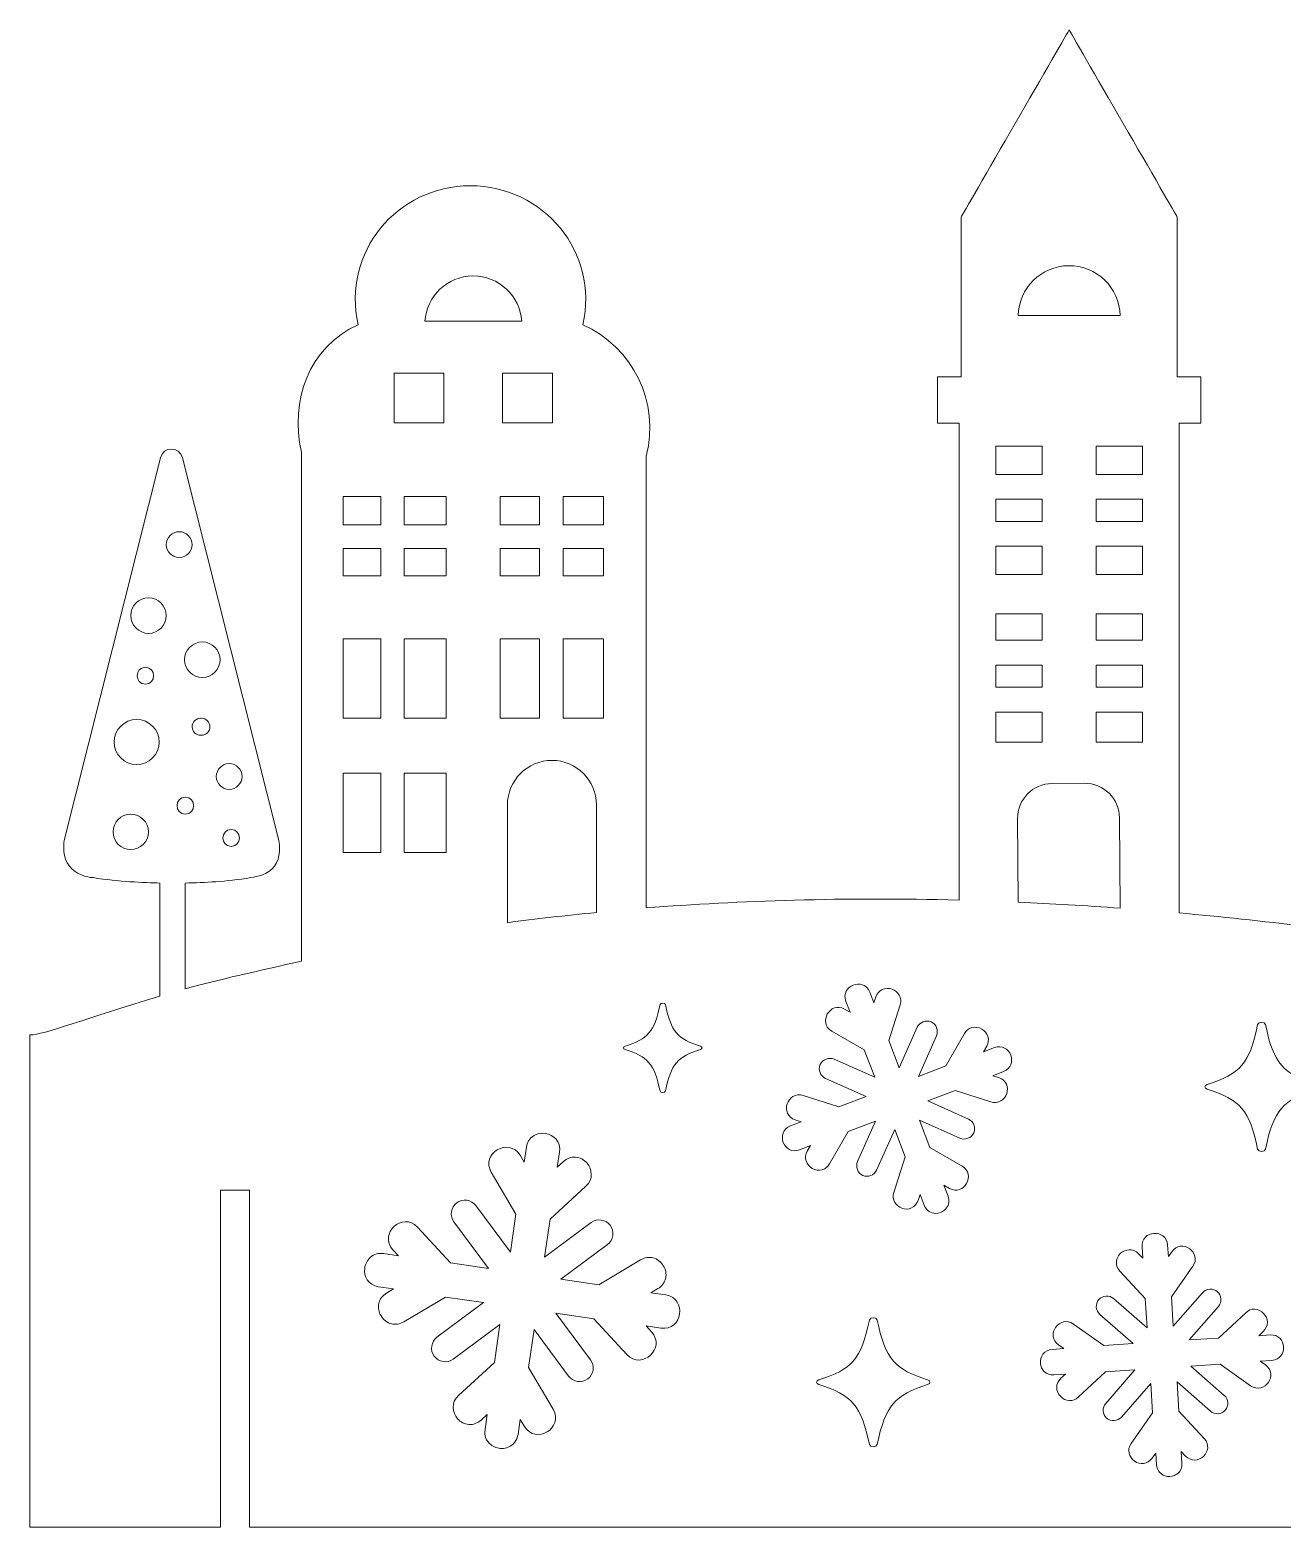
# Model space of a CAD drawing. Header units: inches. Extents: x 0 to 617, y -363 to -191.
# Drawn here: x 0 to 130.1, y -362.7 to -207.1 of the extents above; entities that cross this region are included whole.
import ezdxf

# ---------------------------------------------------------------- set-up
doc = ezdxf.new("R2010")
doc.units = ezdxf.units.IN
doc.header["$MEASUREMENT"] = 0
doc.layers.add('_U+0421_U+043B_U+043E_U+0439 1', color=7, linetype='Continuous')

# ---------------------------------------------------------------- blocks, each defined once
blk = doc.blocks.new('block 7')
at = {"layer": '_U+0421_U+043B_U+043E_U+0439 1', "color": 1, "lineweight": 5, "true_color": 0xff0000}
for points in [[(37.82, -242.73), (43, -242.73), (43, -247.9), (37.82, -247.9), (37.82, -242.73)], [(54.28, -242.73), (54.28, -247.9), (49.1, -247.9), (49.1, -242.73), (54.28, -242.73)], [(100.34, -250.35), (105.15, -250.35), (105.15, -253.28), (100.34, -253.28), (100.34, -250.35)], [(110.75, -253.28), (110.75, -250.35), (115.56, -250.35), (115.56, -253.28), (110.75, -253.28)], [(32.52, -255.58), (36.45, -255.58), (36.45, -258.52), (32.52, -258.52), (32.52, -255.58)], [(38.89, -258.52), (38.89, -255.58), (43.24, -255.58), (43.24, -258.52), (38.89, -258.52)], [(48.86, -258.52), (48.86, -255.58), (52.93, -255.58), (52.93, -258.52), (48.86, -258.52)], [(55.38, -255.58), (59.59, -255.58), (59.59, -258.52), (55.38, -258.52), (55.38, -255.58)], [(100.34, -255.85), (105.15, -255.85), (105.15, -258.16), (100.34, -258.16), (100.34, -255.85)], [(110.75, -258.16), (110.75, -255.85), (115.56, -255.85), (115.56, -258.16), (110.75, -258.16)], [(32.52, -260.97), (36.45, -260.97), (36.45, -263.81), (32.52, -263.81), (32.52, -260.97)], [(38.89, -263.81), (38.89, -260.97), (43.24, -260.97), (43.24, -263.81), (38.89, -263.81)], [(52.93, -260.97), (52.93, -263.81), (48.86, -263.81), (48.86, -260.97), (52.93, -260.97)], [(55.38, -260.97), (59.59, -260.97), (59.59, -263.81), (55.38, -263.81), (55.38, -260.97)], [(100.34, -260.73), (105.15, -260.73), (105.15, -263.67), (100.34, -263.67), (100.34, -260.73)], [(110.75, -263.67), (110.75, -260.73), (115.56, -260.73), (115.56, -263.67), (110.75, -263.67)], [(100.34, -267.75), (105.15, -267.75), (105.15, -270.51), (100.34, -270.51), (100.34, -267.75)], [(110.75, -270.51), (110.75, -267.75), (115.56, -267.75), (115.56, -270.51), (110.75, -270.51)], [(32.52, -270.37), (36.45, -270.37), (36.45, -278.6), (32.52, -278.6), (32.52, -270.37)], [(38.89, -278.6), (38.89, -270.37), (43.24, -270.37), (43.24, -278.6), (38.89, -278.6)], [(52.93, -270.37), (52.93, -278.6), (48.86, -278.6), (48.86, -270.37), (52.93, -270.37)], [(55.38, -270.37), (59.59, -270.37), (59.59, -278.6), (55.38, -278.6), (55.38, -270.37)], [(100.34, -273.08), (105.15, -273.08), (105.15, -275.39), (100.34, -275.39), (100.34, -273.08)], [(110.75, -275.39), (110.75, -273.08), (115.56, -273.08), (115.56, -275.39), (110.75, -275.39)], [(100.34, -277.96), (105.15, -277.96), (105.15, -281.08), (100.34, -281.08), (100.34, -277.96)], [(115.56, -277.96), (115.56, -281.08), (110.75, -281.08), (110.75, -277.96), (115.56, -277.96)], [(32.52, -284.33), (36.45, -284.33), (36.45, -292.56), (32.52, -292.56), (32.52, -284.33)], [(43.24, -284.33), (43.24, -292.56), (38.89, -292.56), (38.89, -284.33), (43.24, -284.33)]]:
    blk.add_lwpolyline(points, dxfattribs=at)
for points, knots in [([(300.12, -310.17), (300.12, -310.17), (300.12, -308.92), (300.12, -308.92), (300.12, -308.92), (298.2, -308.92), (298.2, -308.92), (298.2, -308.92), (298.2, -270.53), (298.2, -270.53), (298.2, -270.53), (302.85, -270.53), (302.85, -270.53), (302.85, -270.53), (296.07, -261.61), (296.07, -261.61), (296.07, -261.61), (296.37, -242.52), (296.37, -242.52), (296.37, -242.52), (298.05, -242.52), (298.05, -242.52), (298.05, -242.52), (298.05, -239.54), (298.05, -239.54), (298.05, -239.54), (287, -239.54), (287, -239.54), (287, -239.54), (287, -242.52), (287, -242.52), (287, -242.52), (288.81, -242.52), (288.81, -242.52), (288.81, -242.52), (288.81, -252.05), (288.81, -252.05), (288.81, -252.05), (281.52, -242.44), (281.52, -242.44), (281.52, -242.44), (260.18, -270.53), (260.18, -270.53), (260.18, -270.53), (264.83, -270.53), (264.83, -270.53), (264.83, -270.53), (264.83, -308.92), (264.83, -308.92), (264.83, -308.92), (262.91, -308.92), (262.91, -308.92), (262.91, -308.92), (262.91, -312.3), (262.91, -312.3), (258.81, -312.4), (254.8, -312.45), (250.88, -312.46), (250.88, -312.46), (250.88, -302.51), (250.88, -302.51), (252.95, -302.46), (255.07, -302.4), (257.7, -301.95), (258.37, -301.84), (259.43, -301.67), (260.16, -300.78), (260.83, -299.83), (260.72, -298.6), (260.6, -298.1), (260.6, -298.1), (250.6, -258.35), (250.6, -258.35), (250.32, -257.12), (248.58, -257.12), (248.31, -258.35), (248.31, -258.35), (238.3, -298.1), (238.3, -298.1), (238.03, -300.53), (239.26, -301.78), (241.32, -301.95), (244, -302.4), (246.63, -302.46), (248.25, -302.51), (248.25, -302.51), (248.25, -312.46), (248.25, -312.46), (214.48, -312.36), (187.16, -309.06), (165.4, -305.47), (169.46, -302.4), (168.5, -294.98), (163.77, -291.23), (164.58, -290.12), (165.12, -288.82), (165.31, -287.4), (165.37, -286.9), (165.91, -286.62), (166.34, -286.87), (166.34, -286.87), (168.28, -288), (168.28, -288), (167.69, -289.32), (168.12, -290.91), (169.38, -291.71), (170.72, -292.58), (172.51, -292.21), (173.42, -290.9), (173.97, -290.1), (173.79, -288.98), (173.04, -288.35), (172.61, -287.99), (172.17, -287.69), (171.73, -287.44), (171.73, -287.41), (166.04, -284.09), (166.04, -284.09), (165.36, -283.69), (164.78, -283.13), (164.42, -282.43), (163.69, -281.04), (162.59, -279.88), (161.25, -279.08), (162.25, -277.98), (162.82, -276.52), (162.74, -274.9), (165.9, -274.05), (166.08, -271.61), (163.18, -269.56), (163.19, -269.53), (164.27, -265.03), (164.24, -265.02), (164.43, -264.03), (162.62, -262.76), (160.16, -262.17), (158.21, -261.71), (156.42, -261.81), (155.63, -262.36), (155.12, -262.71), (155.29, -262.67), (154.17, -267.32), (150.52, -267.76), (149.36, -270.06), (151.96, -272.36), (150.74, -274.5), (151, -277.2), (152.71, -279.08), (149.62, -280.91), (149.97, -282.81), (148.07, -283.92), (148.07, -283.92), (143.71, -286.47), (143.71, -286.47), (142.95, -286.7), (142.12, -287.25), (141.33, -287.8), (140.53, -288.37), (140.23, -289.47), (140.73, -290.32), (141.6, -291.76), (143.48, -292.19), (144.89, -291.29), (146.1, -290.51), (146.55, -289), (146.05, -287.71), (146.05, -287.71), (147.77, -286.7), (147.77, -286.7), (148.15, -286.48), (148.63, -286.72), (148.67, -287.15), (148.79, -288.17), (148.95, -289.53), (150.17, -291.23), (150.18, -291.23), (150.18, -291.23), (150.18, -291.24), (146.41, -294.23), (145.42, -298.97), (146.34, -302.21), (136.89, -300.71), (127.91, -299.61), (119.39, -298.84), (119.39, -298.84), (119.39, -247.94), (119.39, -247.94), (119.39, -247.94), (121.64, -247.94), (121.64, -247.94), (121.64, -247.94), (121.64, -243.13), (121.64, -243.13), (121.64, -243.13), (119.17, -243.13), (119.17, -243.13), (119.17, -243.13), (119.17, -226.5), (119.17, -226.5), (119.05, -226.3), (108.06, -207.27), (107.95, -207.08), (107.83, -207.29), (96.85, -226.31), (96.73, -226.52), (96.73, -226.52), (96.73, -243.13), (96.73, -243.13), (96.73, -243.13), (94.26, -243.13), (94.26, -243.13), (94.26, -243.13), (94.26, -247.94), (94.26, -247.94), (94.26, -247.94), (96.51, -247.94), (96.51, -247.94), (96.51, -247.94), (96.51, -297.5), (96.51, -297.5), (84.56, -297.2), (73.73, -297.55), (64.02, -298.32), (64.02, -298.32), (64.02, -251.36), (64.02, -251.36), (65.48, -245.74), (62.61, -240.07), (57.42, -237.71), (59.17, -230.21), (53.36, -223.27), (45.76, -223.27), (38.15, -223.27), (32.35, -230.22), (34.11, -237.71), (28.91, -240.07), (27, -245.64), (28.2, -250.94), (28.2, -250.94), (28.2, -303.84), (28.2, -303.84), (23.94, -304.82), (19.39, -305.81), (16.12, -306.74), (16.12, -306.74), (16.12, -295.73), (16.12, -295.73), (18.19, -295.67), (20.31, -295.61), (22.94, -295.17), (23.61, -295.05), (24.67, -294.89), (25.4, -293.99), (26.07, -293.04), (25.96, -291.81), (25.84, -291.31), (25.84, -291.31), (15.84, -251.56), (15.84, -251.56), (15.56, -250.33), (13.83, -250.33), (13.55, -251.56), (13.55, -251.56), (3.54, -291.31), (3.54, -291.31), (3.49, -291.81), (3.37, -293.04), (4.1, -293.99), (4.83, -294.89), (5.89, -295.11), (6.56, -295.17), (9.24, -295.61), (11.87, -295.67), (13.49, -295.73), (13.49, -295.73), (13.49, -307.5), (13.49, -307.5), (5.86, -309.77), (1.38, -311.52), (0, -311.52), (0, -314.33), (0, -362.66), (0, -362.66), (0, -362.66), (19.81, -362.66), (19.81, -362.66), (19.81, -362.66), (19.81, -327.66), (19.81, -327.66), (19.81, -327.66), (22.81, -327.66), (22.81, -327.66), (22.81, -327.66), (22.81, -362.66), (22.81, -362.66), (22.81, -362.66), (281.99, -362.66), (281.99, -362.66), (281.99, -362.66), (281.99, -327.66), (281.99, -327.66), (281.99, -327.66), (284.99, -327.66), (284.99, -327.66), (284.99, -327.66), (284.99, -362.66), (284.99, -362.66), (284.99, -362.66), (304.8, -362.66), (304.8, -362.66), (304.8, -362.66), (304.8, -309.74), (304.8, -309.74), (303.23, -309.89), (301.67, -310.03), (300.12, -310.17)], [0, 0, 0, 0, 1, 1, 1, 2, 2, 2, 3, 3, 3, 4, 4, 4, 5, 5, 5, 6, 6, 6, 7, 7, 7, 8, 8, 8, 9, 9, 9, 10, 10, 10, 11, 11, 11, 12, 12, 12, 13, 13, 13, 14, 14, 14, 15, 15, 15, 16, 16, 16, 17, 17, 17, 18, 18, 18, 19, 19, 19, 20, 20, 20, 21, 21, 21, 22, 22, 22, 23, 23, 23, 24, 24, 24, 25, 25, 25, 26, 26, 26, 27, 27, 27, 28, 28, 28, 29, 29, 29, 30, 30, 30, 31, 31, 31, 32, 32, 32, 33, 33, 33, 34, 34, 34, 35, 35, 35, 36, 36, 36, 37, 37, 37, 38, 38, 38, 39, 39, 39, 40, 40, 40, 41, 41, 41, 42, 42, 42, 43, 43, 43, 44, 44, 44, 45, 45, 45, 46, 46, 46, 47, 47, 47, 48, 48, 48, 49, 49, 49, 50, 50, 50, 51, 51, 51, 52, 52, 52, 53, 53, 53, 54, 54, 54, 55, 55, 55, 56, 56, 56, 57, 57, 57, 58, 58, 58, 59, 59, 59, 60, 60, 60, 61, 61, 61, 62, 62, 62, 63, 63, 63, 64, 64, 64, 65, 65, 65, 66, 66, 66, 67, 67, 67, 68, 68, 68, 69, 69, 69, 70, 70, 70, 71, 71, 71, 72, 72, 72, 73, 73, 73, 74, 74, 74, 75, 75, 75, 76, 76, 76, 77, 77, 77, 78, 78, 78, 79, 79, 79, 80, 80, 80, 81, 81, 81, 82, 82, 82, 83, 83, 83, 84, 84, 84, 85, 85, 85, 86, 86, 86, 87, 87, 87, 88, 88, 88, 89, 89, 89, 90, 90, 90, 91, 91, 91, 92, 92, 92, 93, 93, 93, 94, 94, 94, 95, 95, 95, 96, 96, 96, 97, 97, 97, 98, 98, 98, 99, 99, 99, 100, 100, 100, 101, 101, 101, 102, 102, 102, 103, 103, 103, 104, 104, 104, 105, 105, 105, 105]), ([(107.9, -231.58), (110.81, -231.55), (113.19, -233.87), (113.24, -236.77), (113.24, -236.77), (102.66, -236.77), (102.66, -236.77), (102.71, -233.91), (105.03, -231.6), (107.9, -231.58)], [0, 0, 0, 0, 1, 1, 1, 2, 2, 2, 3, 3, 3, 3]), ([(46.01, -232.65), (48.7, -232.63), (50.91, -234.71), (51.08, -237.36), (51.08, -237.36), (41.03, -237.36), (41.03, -237.36), (41.19, -234.75), (43.35, -232.67), (46.01, -232.65)], [0, 0, 0, 0, 1, 1, 1, 2, 2, 2, 3, 3, 3, 3]), ([(14.16, -260.57), (14.16, -259.84), (14.78, -259.22), (15.5, -259.22), (16.23, -259.22), (16.85, -259.84), (16.85, -260.57), (16.85, -261.29), (16.23, -261.91), (15.5, -261.91), (14.78, -261.91), (14.16, -261.29), (14.16, -260.57)], [0, 0, 0, 0, 1, 1, 1, 2, 2, 2, 3, 3, 3, 4, 4, 4, 4]), ([(12.32, -269.79), (11.31, -269.79), (10.47, -268.95), (10.47, -267.94), (10.47, -266.88), (11.31, -266.1), (12.32, -266.1), (13.32, -266.1), (14.16, -266.94), (14.16, -267.94), (14.16, -268.95), (13.32, -269.79), (12.32, -269.79)], [0, 0, 0, 0, 1, 1, 1, 2, 2, 2, 3, 3, 3, 4, 4, 4, 4]), ([(19.75, -272.53), (19.75, -273.53), (18.91, -274.37), (17.91, -274.37), (16.9, -274.37), (16.06, -273.53), (16.06, -272.53), (16.06, -271.52), (16.9, -270.68), (17.91, -270.68), (18.91, -270.68), (19.75, -271.52), (19.75, -272.53)], [0, 0, 0, 0, 1, 1, 1, 2, 2, 2, 3, 3, 3, 4, 4, 4, 4]), ([(11.99, -273.31), (13.13, -273.31), (13.13, -275.08), (11.99, -275.08), (10.86, -275.08), (10.86, -273.31), (11.99, -273.31)], [0, 0, 0, 0, 1, 1, 1, 2, 2, 2, 2]), ([(11.09, -283.43), (9.8, -283.43), (8.74, -282.36), (8.74, -281.08), (8.74, -279.8), (9.8, -278.73), (11.09, -278.73), (12.37, -278.73), (13.43, -279.8), (13.43, -281.08), (13.43, -282.36), (12.37, -283.43), (11.09, -283.43)], [0, 0, 0, 0, 1, 1, 1, 2, 2, 2, 3, 3, 3, 4, 4, 4, 4]), ([(17.82, -280.37), (17.82, -280.37), (17.73, -280.37), (17.73, -280.37), (17.23, -280.37), (16.87, -279.96), (16.85, -279.49), (16.82, -279.01), (17.26, -278.61), (17.73, -278.61), (17.73, -278.61), (17.82, -278.61), (17.82, -278.61), (18.31, -278.61), (18.68, -279.01), (18.7, -279.49), (18.72, -279.96), (18.28, -280.37), (17.82, -280.37)], [0, 0, 0, 0, 1, 1, 1, 2, 2, 2, 3, 3, 3, 4, 4, 4, 5, 5, 5, 6, 6, 6, 6]), ([(49.6, -287.61), (49.6, -285.06), (51.67, -282.99), (54.23, -282.99), (56.78, -282.99), (58.85, -285.06), (58.85, -287.61), (58.85, -287.61), (58.85, -298.79), (58.85, -298.79), (55.64, -299.1), (52.55, -299.46), (49.6, -299.85), (49.6, -299.85), (49.6, -287.61), (49.6, -287.61)], [0, 0, 0, 0, 1, 1, 1, 2, 2, 2, 3, 3, 3, 4, 4, 4, 5, 5, 5, 5]), ([(20.7, -283.32), (21.43, -283.32), (22.04, -283.93), (22.04, -284.66), (22.04, -285.38), (21.43, -286), (20.7, -286), (19.97, -286), (19.36, -285.38), (19.36, -284.66), (19.36, -283.93), (19.97, -283.32), (20.7, -283.32)], [0, 0, 0, 0, 1, 1, 1, 2, 2, 2, 3, 3, 3, 4, 4, 4, 4]), ([(102.59, -289.03), (102.58, -287.04), (104.18, -285.41), (106.17, -285.39), (106.17, -285.39), (109.54, -285.37), (109.54, -285.37), (111.53, -285.35), (113.16, -286.95), (113.18, -288.94), (113.18, -288.94), (113.26, -298.34), (113.26, -298.34), (109.64, -298.08), (106.11, -297.87), (102.67, -297.72), (102.67, -297.72), (102.59, -289.03), (102.59, -289.03)], [0, 0, 0, 0, 1, 1, 1, 2, 2, 2, 3, 3, 3, 4, 4, 4, 5, 5, 5, 6, 6, 6, 6]), ([(16.14, -286.81), (17.28, -286.81), (17.28, -288.57), (16.14, -288.57), (15, -288.57), (15, -286.81), (16.14, -286.81)], [0, 0, 0, 0, 1, 1, 1, 2, 2, 2, 2]), ([(10.47, -292.26), (9.47, -292.26), (8.63, -291.42), (8.63, -290.41), (8.63, -289.41), (9.47, -288.57), (10.47, -288.57), (11.48, -288.57), (12.32, -289.41), (12.32, -290.41), (12.32, -291.42), (11.48, -292.26), (10.47, -292.26)], [0, 0, 0, 0, 1, 1, 1, 2, 2, 2, 3, 3, 3, 4, 4, 4, 4]), ([(20.9, -291.92), (19.77, -291.92), (19.77, -290.16), (20.9, -290.16), (22.04, -290.16), (22.04, -291.92), (20.9, -291.92)], [0, 0, 0, 0, 1, 1, 1, 2, 2, 2, 2]), ([(101.13, -315.32), (101.13, -315.32), (100.01, -315.75), (100.01, -315.75), (100.01, -315.75), (100.63, -315.95), (100.63, -315.95), (101.44, -316.21), (101.67, -316.97), (101.47, -317.6), (101.27, -318.23), (100.63, -318.74), (99.8, -318.48), (99.8, -318.48), (96.12, -317.28), (96.12, -317.28), (96.12, -317.28), (93.27, -318.38), (93.27, -318.38), (93.27, -318.38), (97.49, -320.26), (97.49, -320.26), (98.03, -320.5), (98.28, -321.15), (98.04, -321.69), (97.8, -322.23), (97.14, -322.48), (96.61, -322.24), (96.61, -322.24), (92.39, -320.36), (92.39, -320.36), (92.39, -320.36), (93.48, -323.21), (93.48, -323.21), (93.48, -323.21), (96.83, -325.15), (96.83, -325.15), (97.57, -325.58), (97.62, -326.38), (97.3, -326.94), (96.98, -327.52), (96.26, -327.88), (95.51, -327.46), (95.51, -327.46), (94.94, -327.14), (94.94, -327.14), (94.94, -327.14), (95.37, -328.26), (95.37, -328.26), (95.55, -328.71), (95.48, -329.18), (95.19, -329.53), (95.08, -329.67), (94.95, -329.78), (94.79, -329.87), (94.52, -330.02), (94.19, -330.09), (93.88, -330.04), (93.43, -329.97), (93.07, -329.66), (92.89, -329.21), (92.89, -329.21), (92.46, -328.09), (92.46, -328.09), (92.46, -328.09), (92.26, -328.71), (92.26, -328.71), (92.13, -329.07), (91.9, -329.34), (91.58, -329.49), (91.27, -329.64), (90.9, -329.65), (90.58, -329.53), (89.98, -329.3), (89.46, -328.68), (89.73, -327.88), (89.73, -327.88), (90.92, -324.2), (90.92, -324.2), (90.92, -324.2), (89.83, -321.35), (89.83, -321.35), (89.83, -321.35), (87.95, -325.57), (87.95, -325.57), (87.71, -326.1), (87.05, -326.35), (86.52, -326.12), (85.98, -325.87), (85.73, -325.22), (85.97, -324.68), (85.97, -324.68), (87.85, -320.46), (87.85, -320.46), (87.85, -320.46), (84.99, -321.56), (84.99, -321.56), (84.99, -321.56), (83.06, -324.9), (83.06, -324.9), (82.88, -325.23), (82.61, -325.44), (82.29, -325.53), (81.95, -325.62), (81.57, -325.56), (81.27, -325.38), (80.96, -325.22), (80.72, -324.94), (80.62, -324.61), (80.52, -324.28), (80.56, -323.92), (80.75, -323.59), (80.75, -323.59), (81.07, -323.02), (81.07, -323.02), (81.07, -323.02), (79.95, -323.45), (79.95, -323.45), (79.15, -323.76), (78.49, -323.31), (78.26, -322.7), (78.26, -322.7), (78.26, -322.7), (78.26, -322.7), (78.14, -322.39), (78.13, -322.04), (78.24, -321.74), (78.36, -321.38), (78.63, -321.11), (79, -320.97), (79, -320.97), (80.12, -320.54), (80.12, -320.54), (80.12, -320.54), (79.5, -320.34), (79.5, -320.34), (78.69, -320.08), (78.46, -319.31), (78.66, -318.69), (78.86, -318.05), (79.5, -317.55), (80.33, -317.81), (80.33, -317.81), (84.01, -319), (84.01, -319), (84.01, -319), (86.86, -317.91), (86.86, -317.91), (86.86, -317.91), (82.64, -316.03), (82.64, -316.03), (82.38, -315.91), (82.18, -315.69), (82.07, -315.42), (81.97, -315.15), (81.97, -314.85), (82.09, -314.59), (82.2, -314.34), (82.43, -314.13), (82.7, -314.03), (82.97, -313.92), (83.27, -313.93), (83.53, -314.04), (83.53, -314.04), (87.75, -315.92), (87.75, -315.92), (87.75, -315.92), (86.65, -313.07), (86.65, -313.07), (86.65, -313.07), (83.29, -311.13), (83.29, -311.13), (82.56, -310.7), (82.51, -309.9), (82.83, -309.34), (83.16, -308.77), (83.88, -308.41), (84.62, -308.83), (84.62, -308.83), (85.19, -309.15), (85.19, -309.15), (85.19, -309.15), (84.76, -308.03), (84.76, -308.03), (84.45, -307.22), (84.91, -306.56), (85.53, -306.33), (86.14, -306.09), (86.93, -306.27), (87.24, -307.08), (87.24, -307.08), (87.67, -308.19), (87.67, -308.19), (87.67, -308.19), (87.87, -307.57), (87.87, -307.57), (87.99, -307.22), (88.23, -306.94), (88.54, -306.8), (88.85, -306.65), (89.22, -306.63), (89.56, -306.75), (90.18, -306.99), (90.66, -307.63), (90.4, -308.4), (90.4, -308.4), (89.21, -312.09), (89.21, -312.09), (89.21, -312.09), (90.3, -314.94), (90.3, -314.94), (90.3, -314.94), (92.18, -310.72), (92.18, -310.72), (92.29, -310.46), (92.52, -310.25), (92.79, -310.15), (93.06, -310.05), (93.36, -310.05), (93.61, -310.17), (93.87, -310.28), (94.08, -310.5), (94.18, -310.78), (94.29, -311.05), (94.28, -311.34), (94.16, -311.6), (94.16, -311.6), (92.29, -315.82), (92.29, -315.82), (92.29, -315.82), (95.14, -314.73), (95.14, -314.73), (95.14, -314.73), (97.07, -311.38), (97.07, -311.38), (97.25, -311.06), (97.52, -310.84), (97.85, -310.75), (98.18, -310.67), (98.56, -310.72), (98.87, -310.9), (99.18, -311.06), (99.41, -311.34), (99.51, -311.67), (99.61, -312.01), (99.57, -312.37), (99.39, -312.7), (99.39, -312.7), (99.06, -313.26), (99.06, -313.26), (99.06, -313.26), (100.18, -312.83), (100.18, -312.83), (100.99, -312.53), (101.65, -312.99), (101.88, -313.61), (102.12, -314.23), (101.94, -315.01), (101.13, -315.32)], [0, 0, 0, 0, 1, 1, 1, 2, 2, 2, 3, 3, 3, 4, 4, 4, 5, 5, 5, 6, 6, 6, 7, 7, 7, 8, 8, 8, 9, 9, 9, 10, 10, 10, 11, 11, 11, 12, 12, 12, 13, 13, 13, 14, 14, 14, 15, 15, 15, 16, 16, 16, 17, 17, 17, 18, 18, 18, 19, 19, 19, 20, 20, 20, 21, 21, 21, 22, 22, 22, 23, 23, 23, 24, 24, 24, 25, 25, 25, 26, 26, 26, 27, 27, 27, 28, 28, 28, 29, 29, 29, 30, 30, 30, 31, 31, 31, 32, 32, 32, 33, 33, 33, 34, 34, 34, 35, 35, 35, 36, 36, 36, 37, 37, 37, 38, 38, 38, 39, 39, 39, 40, 40, 40, 41, 41, 41, 42, 42, 42, 43, 43, 43, 44, 44, 44, 45, 45, 45, 46, 46, 46, 47, 47, 47, 48, 48, 48, 49, 49, 49, 50, 50, 50, 51, 51, 51, 52, 52, 52, 53, 53, 53, 54, 54, 54, 55, 55, 55, 56, 56, 56, 57, 57, 57, 58, 58, 58, 59, 59, 59, 60, 60, 60, 61, 61, 61, 62, 62, 62, 63, 63, 63, 64, 64, 64, 65, 65, 65, 66, 66, 66, 67, 67, 67, 68, 68, 68, 69, 69, 69, 70, 70, 70, 71, 71, 71, 72, 72, 72, 73, 73, 73, 74, 74, 74, 75, 75, 75, 76, 76, 76, 77, 77, 77, 78, 78, 78, 79, 79, 79, 80, 80, 80, 81, 81, 81, 82, 82, 82, 83, 83, 83, 84, 84, 84, 85, 85, 85, 86, 86, 86, 86]), ([(69.65, -313.02), (67.3, -313.76), (66.58, -314.54), (66.02, -317.34), (65.98, -317.55), (65.49, -317.55), (65.45, -317.34), (64.89, -314.54), (64.16, -313.76), (61.82, -313.02), (61.6, -312.96), (61.6, -312.76), (61.82, -312.69), (64.16, -311.95), (64.89, -311.17), (65.45, -308.37), (65.49, -308.15), (65.98, -308.15), (66.02, -308.37), (66.58, -311.17), (67.3, -311.95), (69.65, -312.69), (69.87, -312.76), (69.87, -312.96), (69.65, -313.02)], [0, 0, 0, 0, 1, 1, 1, 2, 2, 2, 3, 3, 3, 4, 4, 4, 5, 5, 5, 6, 6, 6, 7, 7, 7, 8, 8, 8, 8]), ([(133.59, -317.15), (130.21, -318.22), (129.16, -319.34), (128.35, -323.38), (128.29, -323.69), (127.59, -323.69), (127.53, -323.38), (126.72, -319.34), (125.68, -318.22), (122.29, -317.15), (121.98, -317.06), (121.98, -316.77), (122.29, -316.67), (125.68, -315.61), (126.72, -314.48), (127.53, -310.44), (127.59, -310.13), (128.29, -310.13), (128.35, -310.44), (129.16, -314.48), (130.21, -315.61), (133.59, -316.67), (133.9, -316.77), (133.9, -317.06), (133.59, -317.15)], [0, 0, 0, 0, 1, 1, 1, 2, 2, 2, 3, 3, 3, 4, 4, 4, 5, 5, 5, 6, 6, 6, 7, 7, 7, 8, 8, 8, 8]), ([(67.49, -340.52), (67.37, -341.37), (66.66, -342.14), (65.55, -341.98), (65.55, -341.98), (64, -341.75), (64, -341.75), (64, -341.75), (64.57, -342.38), (64.57, -342.38), (65.33, -343.2), (65.09, -344.21), (64.47, -344.8), (63.83, -345.39), (62.78, -345.56), (62.01, -344.73), (62.01, -344.73), (58.58, -341.01), (58.58, -341.01), (58.58, -341.01), (54.63, -340.43), (54.63, -340.43), (54.63, -340.43), (58.24, -345.27), (58.24, -345.27), (58.69, -345.89), (58.56, -346.8), (57.94, -347.26), (57.32, -347.71), (56.42, -347.58), (55.96, -346.97), (55.96, -346.97), (52.36, -342.13), (52.36, -342.13), (52.36, -342.13), (51.78, -346.07), (51.78, -346.07), (51.78, -346.07), (54.35, -350.42), (54.35, -350.42), (54.91, -351.38), (54.47, -352.33), (53.74, -352.76), (53, -353.21), (51.95, -353.16), (51.36, -352.21), (51.36, -352.21), (50.93, -351.48), (50.93, -351.48), (50.93, -351.48), (50.7, -353.03), (50.7, -353.03), (50.61, -353.66), (50.24, -354.14), (49.68, -354.36), (49.47, -354.45), (49.24, -354.49), (49.01, -354.49), (48.6, -354.49), (48.19, -354.35), (47.86, -354.09), (47.39, -353.72), (47.17, -353.15), (47.27, -352.52), (47.27, -352.52), (47.49, -350.97), (47.49, -350.97), (47.49, -350.97), (46.86, -351.55), (46.86, -351.55), (46.5, -351.87), (46.04, -352.03), (45.59, -352), (45.14, -351.97), (44.72, -351.75), (44.43, -351.4), (43.89, -350.76), (43.7, -349.72), (44.52, -348.98), (44.52, -348.98), (48.24, -345.55), (48.24, -345.55), (48.24, -345.55), (48.81, -341.61), (48.81, -341.61), (48.81, -341.61), (43.97, -345.21), (43.97, -345.21), (43.36, -345.67), (42.45, -345.53), (41.99, -344.91), (41.53, -344.3), (41.67, -343.39), (42.28, -342.93), (42.28, -342.93), (47.12, -339.33), (47.12, -339.33), (47.12, -339.33), (43.18, -338.75), (43.18, -338.75), (43.18, -338.75), (38.83, -341.32), (38.83, -341.32), (38.42, -341.57), (37.98, -341.65), (37.55, -341.54), (37.11, -341.43), (36.71, -341.12), (36.48, -340.72), (36.23, -340.34), (36.14, -339.87), (36.24, -339.43), (36.34, -338.98), (36.62, -338.6), (37.04, -338.34), (37.04, -338.34), (37.77, -337.9), (37.77, -337.9), (37.77, -337.9), (36.22, -337.68), (36.22, -337.68), (35.11, -337.51), (34.65, -336.58), (34.77, -335.74), (34.77, -335.74), (34.77, -335.73), (34.77, -335.73), (34.84, -335.3), (35.06, -334.9), (35.37, -334.62), (35.73, -334.3), (36.22, -334.16), (36.72, -334.24), (36.72, -334.24), (38.28, -334.47), (38.28, -334.47), (38.28, -334.47), (37.7, -333.84), (37.7, -333.84), (36.94, -333.03), (37.18, -332.01), (37.81, -331.42), (38.44, -330.83), (39.49, -330.66), (40.26, -331.49), (40.26, -331.49), (43.7, -335.21), (43.7, -335.21), (43.7, -335.21), (47.64, -335.79), (47.64, -335.79), (47.64, -335.79), (44.04, -330.95), (44.04, -330.95), (43.82, -330.65), (43.73, -330.27), (43.78, -329.89), (43.84, -329.51), (44.03, -329.18), (44.33, -328.96), (44.63, -328.74), (45.01, -328.65), (45.38, -328.7), (45.76, -328.76), (46.1, -328.96), (46.32, -329.25), (46.32, -329.25), (49.92, -334.09), (49.92, -334.09), (49.92, -334.09), (50.49, -330.15), (50.49, -330.15), (50.49, -330.15), (47.92, -325.79), (47.92, -325.79), (47.36, -324.83), (47.8, -323.89), (48.54, -323.45), (49.28, -323.01), (50.33, -323.06), (50.91, -324.02), (50.91, -324.02), (51.34, -324.75), (51.34, -324.75), (51.34, -324.75), (51.57, -323.19), (51.57, -323.19), (51.73, -322.08), (52.68, -321.63), (53.54, -321.75), (54.39, -321.88), (55.17, -322.59), (55.01, -323.7), (55.01, -323.7), (54.78, -325.25), (54.78, -325.25), (54.78, -325.25), (55.41, -324.67), (55.41, -324.67), (55.77, -324.35), (56.22, -324.18), (56.67, -324.22), (57.12, -324.25), (57.55, -324.47), (57.85, -324.82), (58.41, -325.48), (58.55, -326.53), (57.76, -327.24), (57.76, -327.24), (54.04, -330.67), (54.04, -330.67), (54.04, -330.67), (53.46, -334.62), (53.46, -334.62), (53.46, -334.62), (58.3, -331.01), (58.3, -331.01), (58.59, -330.79), (58.98, -330.7), (59.35, -330.75), (59.73, -330.81), (60.06, -331.01), (60.28, -331.3), (60.5, -331.6), (60.6, -331.99), (60.54, -332.36), (60.49, -332.74), (60.29, -333.07), (59.99, -333.29), (59.99, -333.29), (55.15, -336.89), (55.15, -336.89), (55.15, -336.89), (59.1, -337.47), (59.1, -337.47), (59.1, -337.47), (63.44, -334.9), (63.44, -334.9), (63.86, -334.65), (64.3, -334.57), (64.72, -334.68), (65.17, -334.79), (65.56, -335.1), (65.79, -335.51), (66.04, -335.88), (66.13, -336.35), (66.04, -336.79), (65.94, -337.24), (65.66, -337.63), (65.23, -337.88), (65.23, -337.88), (64.51, -338.32), (64.51, -338.32), (64.51, -338.32), (66.06, -338.54), (66.06, -338.54), (67.17, -338.71), (67.62, -339.66), (67.49, -340.52)], [0, 0, 0, 0, 1, 1, 1, 2, 2, 2, 3, 3, 3, 4, 4, 4, 5, 5, 5, 6, 6, 6, 7, 7, 7, 8, 8, 8, 9, 9, 9, 10, 10, 10, 11, 11, 11, 12, 12, 12, 13, 13, 13, 14, 14, 14, 15, 15, 15, 16, 16, 16, 17, 17, 17, 18, 18, 18, 19, 19, 19, 20, 20, 20, 21, 21, 21, 22, 22, 22, 23, 23, 23, 24, 24, 24, 25, 25, 25, 26, 26, 26, 27, 27, 27, 28, 28, 28, 29, 29, 29, 30, 30, 30, 31, 31, 31, 32, 32, 32, 33, 33, 33, 34, 34, 34, 35, 35, 35, 36, 36, 36, 37, 37, 37, 38, 38, 38, 39, 39, 39, 40, 40, 40, 41, 41, 41, 42, 42, 42, 43, 43, 43, 44, 44, 44, 45, 45, 45, 46, 46, 46, 47, 47, 47, 48, 48, 48, 49, 49, 49, 50, 50, 50, 51, 51, 51, 52, 52, 52, 53, 53, 53, 54, 54, 54, 55, 55, 55, 56, 56, 56, 57, 57, 57, 58, 58, 58, 59, 59, 59, 60, 60, 60, 61, 61, 61, 62, 62, 62, 63, 63, 63, 64, 64, 64, 65, 65, 65, 66, 66, 66, 67, 67, 67, 68, 68, 68, 69, 69, 69, 70, 70, 70, 71, 71, 71, 72, 72, 72, 73, 73, 73, 74, 74, 74, 75, 75, 75, 76, 76, 76, 77, 77, 77, 78, 78, 78, 79, 79, 79, 80, 80, 80, 81, 81, 81, 82, 82, 82, 83, 83, 83, 84, 84, 84, 85, 85, 85, 86, 86, 86, 86]), ([(129.01, -345.34), (129.01, -345.34), (127.81, -345.42), (127.81, -345.42), (127.81, -345.42), (128.34, -345.8), (128.34, -345.8), (129.04, -346.29), (129.03, -347.08), (128.65, -347.62), (128.27, -348.17), (127.52, -348.46), (126.8, -347.97), (126.8, -347.97), (123.63, -345.74), (123.63, -345.74), (123.63, -345.74), (120.59, -345.94), (120.59, -345.94), (120.59, -345.94), (124.06, -348.98), (124.06, -348.98), (124.51, -349.37), (124.55, -350.07), (124.16, -350.52), (123.78, -350.95), (123.07, -351), (122.63, -350.62), (122.63, -350.62), (119.16, -347.57), (119.16, -347.57), (119.16, -347.57), (119.36, -350.62), (119.36, -350.62), (119.36, -350.62), (121.99, -353.47), (121.99, -353.47), (122.56, -354.09), (122.38, -354.87), (121.91, -355.31), (121.42, -355.76), (120.63, -355.9), (120.04, -355.28), (120.04, -355.28), (119.6, -354.8), (119.6, -354.8), (119.6, -354.8), (119.67, -356), (119.67, -356), (119.7, -356.48), (119.51, -356.91), (119.13, -357.16), (118.98, -357.26), (118.82, -357.33), (118.64, -357.36), (118.34, -357.43), (118, -357.4), (117.72, -357.25), (117.31, -357.05), (117.06, -356.66), (117.02, -356.18), (117.02, -356.18), (116.94, -354.98), (116.94, -354.98), (116.94, -354.98), (116.56, -355.51), (116.56, -355.51), (116.34, -355.81), (116.03, -356), (115.68, -356.06), (115.34, -356.1), (114.99, -356.01), (114.72, -355.79), (114.21, -355.4), (113.9, -354.65), (114.4, -353.97), (114.4, -353.97), (116.62, -350.8), (116.62, -350.8), (116.62, -350.8), (116.42, -347.75), (116.42, -347.75), (116.42, -347.75), (113.38, -351.23), (113.38, -351.23), (112.99, -351.67), (112.29, -351.72), (111.84, -351.33), (111.41, -350.94), (111.36, -350.24), (111.75, -349.8), (111.75, -349.8), (114.79, -346.32), (114.79, -346.32), (114.79, -346.32), (111.74, -346.52), (111.74, -346.52), (111.74, -346.52), (108.9, -349.15), (108.9, -349.15), (108.64, -349.4), (108.32, -349.53), (107.98, -349.52), (107.63, -349.5), (107.29, -349.34), (107.05, -349.07), (106.8, -348.83), (106.66, -348.49), (106.66, -348.15), (106.66, -347.8), (106.81, -347.46), (107.09, -347.2), (107.09, -347.2), (107.57, -346.76), (107.57, -346.76), (107.57, -346.76), (106.37, -346.84), (106.37, -346.84), (105.51, -346.9), (105.01, -346.27), (104.97, -345.62), (104.97, -345.62), (104.97, -345.62), (104.97, -345.62), (104.95, -345.28), (105.05, -344.95), (105.23, -344.69), (105.46, -344.39), (105.8, -344.21), (106.19, -344.19), (106.19, -344.19), (107.39, -344.11), (107.39, -344.11), (107.39, -344.11), (106.86, -343.73), (106.86, -343.73), (106.16, -343.25), (106.17, -342.44), (106.55, -341.91), (106.93, -341.36), (107.69, -341.07), (108.39, -341.56), (108.39, -341.56), (111.56, -343.79), (111.56, -343.79), (111.56, -343.79), (114.61, -343.59), (114.61, -343.59), (114.61, -343.59), (111.14, -340.55), (111.14, -340.55), (110.92, -340.36), (110.79, -340.09), (110.77, -339.8), (110.75, -339.51), (110.85, -339.22), (111.03, -339.01), (111.22, -338.8), (111.49, -338.67), (111.78, -338.65), (112.07, -338.63), (112.36, -338.73), (112.57, -338.91), (112.57, -338.91), (116.04, -341.95), (116.04, -341.95), (116.04, -341.95), (115.84, -338.91), (115.84, -338.91), (115.84, -338.91), (113.21, -336.06), (113.21, -336.06), (112.63, -335.44), (112.82, -334.66), (113.29, -334.21), (113.77, -333.77), (114.57, -333.63), (115.16, -334.25), (115.16, -334.25), (115.6, -334.73), (115.6, -334.73), (115.6, -334.73), (115.52, -333.53), (115.52, -333.53), (115.47, -332.67), (116.11, -332.18), (116.76, -332.14), (117.42, -332.09), (118.12, -332.5), (118.18, -333.35), (118.18, -333.35), (118.26, -334.55), (118.26, -334.55), (118.26, -334.55), (118.64, -334.02), (118.64, -334.02), (118.85, -333.72), (119.16, -333.52), (119.5, -333.48), (119.85, -333.43), (120.2, -333.52), (120.48, -333.74), (121.01, -334.14), (121.28, -334.9), (120.81, -335.56), (120.81, -335.56), (118.57, -338.73), (118.57, -338.73), (118.57, -338.73), (118.77, -341.77), (118.77, -341.77), (118.77, -341.77), (121.82, -338.3), (121.82, -338.3), (122, -338.09), (122.28, -337.96), (122.57, -337.94), (122.86, -337.92), (123.14, -338.01), (123.35, -338.2), (123.56, -338.38), (123.69, -338.66), (123.71, -338.95), (123.73, -339.24), (123.64, -339.52), (123.45, -339.73), (123.45, -339.73), (120.41, -343.21), (120.41, -343.21), (120.41, -343.21), (123.45, -343.01), (123.45, -343.01), (123.45, -343.01), (126.29, -340.38), (126.29, -340.38), (126.56, -340.13), (126.88, -340), (127.22, -340.01), (127.56, -340.02), (127.91, -340.19), (128.15, -340.46), (128.4, -340.7), (128.54, -341.04), (128.54, -341.38), (128.53, -341.73), (128.39, -342.06), (128.11, -342.33), (128.11, -342.33), (127.64, -342.77), (127.64, -342.77), (127.64, -342.77), (128.83, -342.69), (128.83, -342.69), (129.69, -342.63), (130.19, -343.27), (130.23, -343.93), (130.27, -344.59), (129.86, -345.28), (129.01, -345.34)], [0, 0, 0, 0, 1, 1, 1, 2, 2, 2, 3, 3, 3, 4, 4, 4, 5, 5, 5, 6, 6, 6, 7, 7, 7, 8, 8, 8, 9, 9, 9, 10, 10, 10, 11, 11, 11, 12, 12, 12, 13, 13, 13, 14, 14, 14, 15, 15, 15, 16, 16, 16, 17, 17, 17, 18, 18, 18, 19, 19, 19, 20, 20, 20, 21, 21, 21, 22, 22, 22, 23, 23, 23, 24, 24, 24, 25, 25, 25, 26, 26, 26, 27, 27, 27, 28, 28, 28, 29, 29, 29, 30, 30, 30, 31, 31, 31, 32, 32, 32, 33, 33, 33, 34, 34, 34, 35, 35, 35, 36, 36, 36, 37, 37, 37, 38, 38, 38, 39, 39, 39, 40, 40, 40, 41, 41, 41, 42, 42, 42, 43, 43, 43, 44, 44, 44, 45, 45, 45, 46, 46, 46, 47, 47, 47, 48, 48, 48, 49, 49, 49, 50, 50, 50, 51, 51, 51, 52, 52, 52, 53, 53, 53, 54, 54, 54, 55, 55, 55, 56, 56, 56, 57, 57, 57, 58, 58, 58, 59, 59, 59, 60, 60, 60, 61, 61, 61, 62, 62, 62, 63, 63, 63, 64, 64, 64, 65, 65, 65, 66, 66, 66, 67, 67, 67, 68, 68, 68, 69, 69, 69, 70, 70, 70, 71, 71, 71, 72, 72, 72, 73, 73, 73, 74, 74, 74, 75, 75, 75, 76, 76, 76, 77, 77, 77, 78, 78, 78, 79, 79, 79, 80, 80, 80, 81, 81, 81, 82, 82, 82, 83, 83, 83, 84, 84, 84, 85, 85, 85, 86, 86, 86, 86]), ([(93.25, -347.85), (89.87, -348.91), (88.82, -350.03), (88.02, -354.07), (87.95, -354.39), (87.26, -354.39), (87.2, -354.07), (86.39, -350.03), (85.34, -348.91), (81.96, -347.85), (81.64, -347.75), (81.64, -347.46), (81.96, -347.36), (85.34, -346.3), (86.39, -345.18), (87.2, -341.14), (87.26, -340.82), (87.95, -340.82), (88.02, -341.14), (88.82, -345.18), (89.87, -346.3), (93.25, -347.36), (93.57, -347.46), (93.57, -347.75), (93.25, -347.85)], [0, 0, 0, 0, 1, 1, 1, 2, 2, 2, 3, 3, 3, 4, 4, 4, 5, 5, 5, 6, 6, 6, 7, 7, 7, 8, 8, 8, 8])]:
    blk.add_open_spline(points, degree=3, knots=knots, dxfattribs=at)
blk = doc.blocks.new('block 6')
at = {"layer": '_U+0421_U+043B_U+043E_U+0439 1'}
blk.add_blockref('block 7', (0, 0), dxfattribs=at)

msp = doc.modelspace()

# ---------------------------------------------------------------- block references
at = {"layer": '_U+0421_U+043B_U+043E_U+0439 1'}
msp.add_blockref('block 6', (0, 0), dxfattribs=at)

doc.saveas('drawing.dxf')
